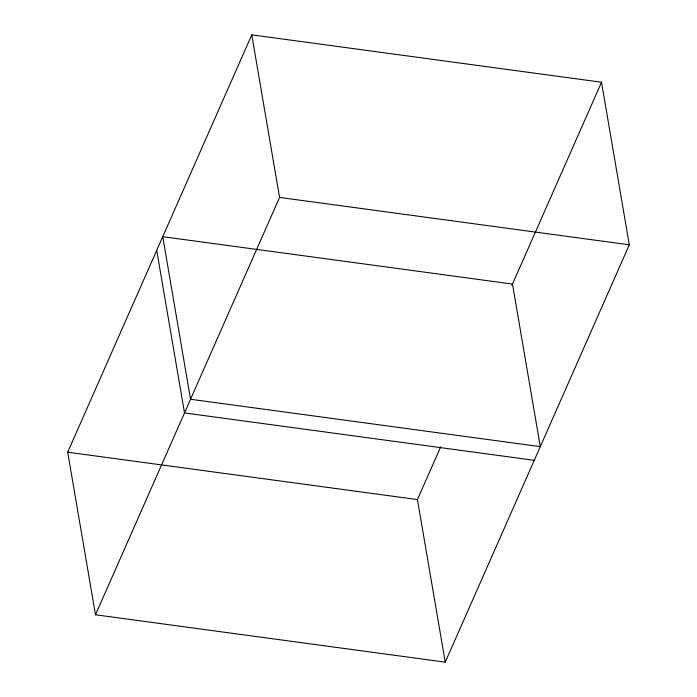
<?xml version="1.0" encoding="UTF-8"?>
<svg xmlns="http://www.w3.org/2000/svg" width="697" height="697" viewBox="0 0 697 697"><rect width="100%" height="100%" fill="white"/><g stroke="black" fill="none" stroke-linecap="round" stroke-linejoin="round"><path stroke-width="1.05" d="M67.696 452.196L251.765 34.85L601.511 82.229L629.304 244.804L445.235 662.15L95.489 614.771L67.696 452.196L417.433 499.575L445.235 662.15M95.489 614.771L279.567 197.425L251.765 34.85M417.433 499.575L440.722 446.786M511.886 285.422L601.511 82.229M279.567 197.425L629.304 244.804M534.25 460.316L184.513 412.938L156.712 250.362M512.487 284.062L162.75 236.684L190.542 399.259L540.288 446.638L512.487 284.062"/></g></svg>
